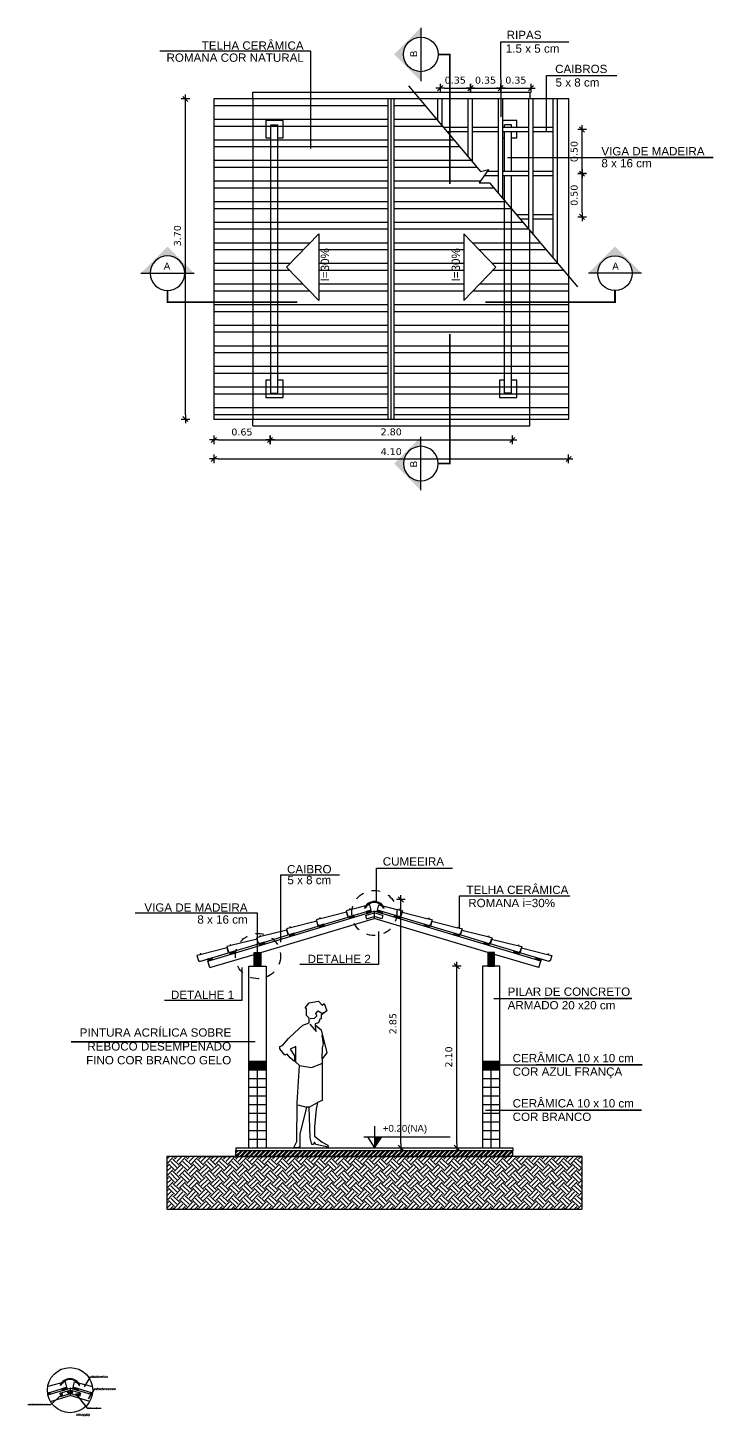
# Model space of a CAD drawing. Extents: x 82 to 278, y 2 to 93.
# Drawn here: x 100.59 to 108.51, y 25.05 to 41.11 of the extents above; entities that cross this region are included whole.
import ezdxf
from ezdxf.enums import TextEntityAlignment as Align

# ---------------------------------------------------------------- set-up
doc = ezdxf.new("R2010")
doc.units = 0
doc.header["$LTSCALE"] = 0.8
doc.header["$MEASUREMENT"] = 0
for name, pattern in [('CONTINU', [0]), ('DASHDOT', [25.4, 12.7, -6.35, 0, -6.35]), ('TRACEJADO_G', [0.375, 0.25, -0.125])]:
    doc.linetypes.add(name, pattern=pattern)
doc.layers.get('0').update_dxf_attribs({"linetype": 'CONTINUOUS'})
doc.layers.get('DEFPOINTS').update_dxf_attribs({"linetype": 'CONTINUOUS'})
for name, color, linetype in [('01', 1, 'CONTINUOUS'), ('02', 2, 'CONTINUOUS'), ('0_HATCH', 1, 'CONTINUOUS'), ('251', 251, 'CONTINUOUS'), ('A-CHAMADAS', 1, 'CONTINUOUS'), ('A-CONST', 2, 'DASHDOT'), ('A-COTAS', 1, 'CONTINUOUS'), ('A-HACHU', 9, 'CONTINUOUS'), ('A-PARAFUSO', 2, 'CONTINUOUS'), ('A-PAREDE', 5, 'CONTINUOUS'), ('A-PISOS-NIVEL', 1, 'CONTINUOUS'), ('A-TXT', 3, 'CONTINUOUS'), ('ARQ-CTA-1_050', 1, 'CONTINUOUS'), ('ARQ-HTC', 9, 'CONTINUOUS'), ('ARQ-MOB-VISTA', 1, 'CONTINU'), ('ARQ-PIS-CORTE', 2, 'CONTINUOUS'), ('ARQ-SMB-1_025', 1, 'CONTINUOUS'), ('ARQ-SMB-1_050', 1, 'CONTINUOUS'), ('ARQ-SMB-1_100', 1, 'CONTINUOUS'), ('ARQ-TXT-1_025', 2, 'CONTINUOUS'), ('ARQ-TXT-1_050', 2, 'CONTINUOUS'), ('ARQ-TXT-1_075', 2, 'CONTINUOUS'), ('EST-MET-VISTA1', 1, 'CONTINUOUS'), ('PISO-C', 4, 'CONTINUOUS'), ('TELHA', 3, 'CONTINUOUS')]:
    doc.layers.add(name, color=color, linetype=linetype)
doc.styles.add('ESC-50-A20', font='arial.ttf', dxfattribs={"height": 0.1})
doc.styles.add('FNDE Texto Cota 0025', font='verdana.ttf', dxfattribs={"height": 0.04})
doc.styles.add('FNDE Texto Cota 0050', font='verdana.ttf', dxfattribs={"height": 0.08})
doc.dimstyles.new('FNDE 1-0025', dxfattribs={"dimscale": 5, "dimtxt": 0.04, "dimasz": 0.01, "dimexe": 0.15, "dimexo": 0.15, "dimgap": 0.005, "dimtad": 1, "dimzin": 1, "dimdsep": 46, "dimtxsty": 'FNDE Texto Cota 0025', "dimblk": 'tic', "dimcen": 0.015, "dimdle": 0.15, "dimse1": 1, "dimse2": 1, "dimclrd": 251, "dimclre": 251, "dimclrt": 256, "dimaunit": 1, "dimadec": 3, "dimazin": 0, "dimtfac": 1, "dimtix": 1, "dimtmove": 2, "dimatfit": 3, "dimfxl": 0.15, "dimtvp": 1, "dimtolj": 1, "dimtzin": 0, "dimarcsym": 0})
doc.dimstyles.new('FNDE 1-0050', dxfattribs={"dimscale": 5, "dimtxt": 0.08, "dimasz": 0.01, "dimexe": 0.15, "dimexo": 0.15, "dimgap": 0.01, "dimtad": 1, "dimzin": 1, "dimdsep": 46, "dimtxsty": 'FNDE Texto Cota 0050', "dimblk": 'tic', "dimcen": 0.015, "dimdle": 0.15, "dimse1": 1, "dimse2": 1, "dimclrd": 251, "dimclre": 251, "dimclrt": 1, "dimaunit": 1, "dimadec": 3, "dimazin": 0, "dimtfac": 1, "dimtix": 1, "dimtmove": 2, "dimatfit": 3, "dimfxl": 0.15, "dimtvp": 1, "dimtolj": 1, "dimtzin": 0, "dimarcsym": 0})
pattern_1 = [(45, (-2.148665, 0), (-0.00530330086, 0.00530330086), [])]

# ---------------------------------------------------------------- blocks, each defined once
blk = doc.blocks.new('T2')
at = {"linetype": 'Continuous'}
blk.add_lwpolyline([(0, 0.059), (0.31, 0.073), (0.31, 0.083), (0.32, 0.083), (0.32, 0.073), (0.36, 0.075), (0.36, 0.01), (0.35, 0.01), (0.35, 0), (0, 0), (0, 0.059)], dxfattribs=at)
blk = doc.blocks.new('tic')
at = {"color": 251}
for p, q in [((-1, 0), (1, 0)), ((0, -1), (0, 1))]:
    blk.add_line(p, q, dxfattribs=at)
blk.add_line((-0.6, -0.6), (0.6, 0.6))
blk = doc.blocks.new('*D2')
at = {"color": 251, "lineweight": -2, "transparency": 16777216}
blk.add_line((105.551, 28.208), (105.551, 30.208), dxfattribs=at)
at = {"layer": 'DEFPOINTS', "color": 0, "transparency": 16777216}
for p in [(105.551, 30.258), (105.848, 30.258), (105.786, 28.158)]:
    blk.add_point(p, dxfattribs=at)
at = {"color": 251, "lineweight": -2, "transparency": 16777216, "xscale": 0.05, "yscale": 0.05, "zscale": 0.05}
for p, rotation in [((105.551, 30.258), 90), ((105.551, 28.158), 270)]:
    blk.add_blockref('tic', p, dxfattribs=dict(at, rotation=rotation))
at = {"color": 1, "transparency": 16777216, "insert": (105.459, 29.208), "char_height": 0.08, "attachment_point": 5, "rotation": 90, "style": 'FNDE Texto Cota 0050'}
blk.add_mtext('\\A1;2.10', dxfattribs=at)
blk = doc.blocks.new('*D9')
at = {"layer": 'ARQ-CTA-1_050', "color": 251, "lineweight": -2, "transparency": 16777216}
blk.add_line((102.793, 36.342), (103.343, 36.342), dxfattribs=at)
at = {"layer": 'DEFPOINTS', "color": 0, "transparency": 16777216}
for p in [(103.393, 37.031), (102.743, 36.795), (103.393, 36.342)]:
    blk.add_point(p, dxfattribs=at)
at = {"layer": 'ARQ-CTA-1_050', "color": 251, "lineweight": -2, "transparency": 16777216, "xscale": 0.05, "yscale": 0.05, "zscale": 0.05, "rotation": 180}
blk.add_blockref('tic', (102.743, 36.342), dxfattribs=at)
at = {"layer": 'ARQ-CTA-1_050', "color": 251, "lineweight": -2, "transparency": 16777216, "xscale": 0.05, "yscale": 0.05, "zscale": 0.05}
blk.add_blockref('tic', (103.393, 36.342), dxfattribs=at)
at = {"layer": 'ARQ-CTA-1_050', "color": 1, "transparency": 16777216, "insert": (103.068, 36.433), "char_height": 0.08, "attachment_point": 5, "style": 'FNDE Texto Cota 0050'}
blk.add_mtext('\\A1;0.65', dxfattribs=at)
blk = doc.blocks.new('*D10')
at = {"layer": 'ARQ-CTA-1_050', "color": 251, "lineweight": -2, "transparency": 16777216}
blk.add_line((103.443, 36.342), (106.143, 36.342), dxfattribs=at)
at = {"layer": 'DEFPOINTS', "color": 0, "transparency": 16777216}
for p in [(106.193, 37.031), (103.393, 36.342), (106.193, 36.342)]:
    blk.add_point(p, dxfattribs=at)
at = {"layer": 'ARQ-CTA-1_050', "color": 251, "lineweight": -2, "transparency": 16777216, "xscale": 0.05, "yscale": 0.05, "zscale": 0.05, "rotation": 180}
blk.add_blockref('tic', (103.393, 36.342), dxfattribs=at)
at = {"layer": 'ARQ-CTA-1_050', "color": 251, "lineweight": -2, "transparency": 16777216, "xscale": 0.05, "yscale": 0.05, "zscale": 0.05}
blk.add_blockref('tic', (106.193, 36.342), dxfattribs=at)
at = {"layer": 'ARQ-CTA-1_050', "color": 1, "transparency": 16777216, "insert": (104.793, 36.434), "char_height": 0.08, "attachment_point": 5, "style": 'FNDE Texto Cota 0050'}
blk.add_mtext('\\A1;2.80', dxfattribs=at)
blk = doc.blocks.new('*D11')
at = {"layer": 'ARQ-CTA-1_050', "color": 251, "lineweight": -2, "transparency": 16777216}
blk.add_line((102.793, 36.122), (106.793, 36.122), dxfattribs=at)
at = {"layer": 'DEFPOINTS', "color": 0, "transparency": 16777216}
for p in [(102.743, 36.795), (106.843, 36.795), (106.843, 36.122)]:
    blk.add_point(p, dxfattribs=at)
at = {"layer": 'ARQ-CTA-1_050', "color": 251, "lineweight": -2, "transparency": 16777216, "xscale": 0.05, "yscale": 0.05, "zscale": 0.05, "rotation": 180}
blk.add_blockref('tic', (102.743, 36.122), dxfattribs=at)
at = {"layer": 'ARQ-CTA-1_050', "color": 251, "lineweight": -2, "transparency": 16777216, "xscale": 0.05, "yscale": 0.05, "zscale": 0.05}
blk.add_blockref('tic', (106.843, 36.122), dxfattribs=at)
at = {"layer": 'ARQ-CTA-1_050', "color": 1, "transparency": 16777216, "insert": (104.793, 36.206), "char_height": 0.08, "attachment_point": 5, "style": 'FNDE Texto Cota 0050'}
blk.add_mtext('\\A1;4.10', dxfattribs=at)
blk = doc.blocks.new('*D12')
at = {"layer": 'ARQ-CTA-1_050', "color": 251, "lineweight": -2, "transparency": 16777216}
blk.add_line((102.414, 36.634), (102.414, 40.234), dxfattribs=at)
at = {"layer": 'DEFPOINTS', "color": 0, "transparency": 16777216}
for p in [(102.414, 40.284), (102.743, 40.284), (102.743, 36.584)]:
    blk.add_point(p, dxfattribs=at)
at = {"layer": 'ARQ-CTA-1_050', "color": 251, "lineweight": -2, "transparency": 16777216, "xscale": 0.05, "yscale": 0.05, "zscale": 0.05}
for p, rotation in [((102.414, 40.284), 90), ((102.414, 36.584), 270)]:
    blk.add_blockref('tic', p, dxfattribs=dict(at, rotation=rotation))
at = {"layer": 'ARQ-CTA-1_050', "color": 1, "transparency": 16777216, "insert": (102.323, 38.703), "char_height": 0.08, "attachment_point": 5, "rotation": 90, "style": 'FNDE Texto Cota 0050'}
blk.add_mtext('\\A1;3.70', dxfattribs=at)
blk = doc.blocks.new('*D21')
at = {"color": 251, "lineweight": -2, "transparency": 16777216}
blk.add_line((104.905, 28.208), (104.905, 30.978), dxfattribs=at)
at = {"layer": 'DEFPOINTS', "color": 0, "transparency": 16777216}
for p in [(104.598, 31.028), (104.905, 31.028), (104.863, 28.158)]:
    blk.add_point(p, dxfattribs=at)
at = {"color": 251, "lineweight": -2, "transparency": 16777216, "xscale": 0.05, "yscale": 0.05, "zscale": 0.05}
for p, rotation in [((104.905, 31.028), 90), ((104.905, 28.158), 270)]:
    blk.add_blockref('tic', p, dxfattribs=dict(at, rotation=rotation))
at = {"color": 1, "transparency": 16777216, "insert": (104.813, 29.593), "char_height": 0.08, "attachment_point": 5, "rotation": 90, "style": 'FNDE Texto Cota 0050'}
blk.add_mtext('\\A1;2.85', dxfattribs=at)
blk = doc.blocks.new('FNDE-Ind Corte-1_050')
blk.add_hatch(color=251).paths.add_polyline_path([(242.306, -4.253), (242.414, -4.253, -1), (242.814, -4.253), (242.922, -4.253), (242.614, -3.945)])
at = {"color": 251, "linetype": 'Continuous'}
blk.add_line((242.922, -4.253), (242.306, -4.253), dxfattribs=at)
blk.add_circle((242.614, -4.253), 0.2, dxfattribs=at)
blk = doc.blocks.new('*D32')
at = {"layer": 'ARQ-CTA-1_050', "color": 251, "lineweight": -2, "transparency": 16777216}
blk.add_line((106.998, 38.971), (106.998, 39.371), dxfattribs=at)
at = {"layer": 'DEFPOINTS', "color": 0, "transparency": 16777216}
for p in [(106.998, 39.421), (107.301, 39.421), (107.301, 38.921)]:
    blk.add_point(p, dxfattribs=at)
at = {"layer": 'ARQ-CTA-1_050', "color": 251, "lineweight": -2, "transparency": 16777216, "xscale": 0.05, "yscale": 0.05, "zscale": 0.05}
for p, rotation in [((106.998, 39.421), 90), ((106.998, 38.921), 270)]:
    blk.add_blockref('tic', p, dxfattribs=dict(at, rotation=rotation))
at = {"layer": 'ARQ-CTA-1_050', "color": 1, "transparency": 16777216, "insert": (106.907, 39.171), "char_height": 0.08, "attachment_point": 5, "rotation": 90, "style": 'FNDE Texto Cota 0050'}
blk.add_mtext('\\A1;0.50', dxfattribs=at)
blk = doc.blocks.new('*D33')
at = {"layer": 'ARQ-CTA-1_050', "color": 251, "lineweight": -2, "transparency": 16777216}
blk.add_line((106.998, 39.471), (106.998, 39.881), dxfattribs=at)
at = {"layer": 'DEFPOINTS', "color": 0, "transparency": 16777216}
for p in [(106.998, 39.931), (106.998, 39.931), (106.998, 39.421)]:
    blk.add_point(p, dxfattribs=at)
at = {"layer": 'ARQ-CTA-1_050', "color": 251, "lineweight": -2, "transparency": 16777216, "xscale": 0.05, "yscale": 0.05, "zscale": 0.05}
for p, rotation in [((106.998, 39.931), 90), ((106.998, 39.421), 270)]:
    blk.add_blockref('tic', p, dxfattribs=dict(at, rotation=rotation))
at = {"layer": 'ARQ-CTA-1_050', "color": 1, "transparency": 16777216, "insert": (106.907, 39.676), "char_height": 0.08, "attachment_point": 5, "rotation": 90, "style": 'FNDE Texto Cota 0050'}
blk.add_mtext('\\A1;0.50', dxfattribs=at)
blk = doc.blocks.new('*D34')
at = {"layer": 'ARQ-CTA-1_050', "color": 251, "lineweight": -2, "transparency": 16777216}
blk.add_line((105.408, 40.41), (105.658, 40.41), dxfattribs=at)
at = {"layer": 'DEFPOINTS', "color": 0, "transparency": 16777216}
for p in [(105.358, 40.461), (105.708, 40.461), (105.708, 40.41)]:
    blk.add_point(p, dxfattribs=at)
at = {"layer": 'ARQ-CTA-1_050', "color": 251, "lineweight": -2, "transparency": 16777216, "xscale": 0.05, "yscale": 0.05, "zscale": 0.05, "rotation": 180}
blk.add_blockref('tic', (105.358, 40.41), dxfattribs=at)
at = {"layer": 'ARQ-CTA-1_050', "color": 251, "lineweight": -2, "transparency": 16777216, "xscale": 0.05, "yscale": 0.05, "zscale": 0.05}
blk.add_blockref('tic', (105.708, 40.41), dxfattribs=at)
at = {"layer": 'ARQ-CTA-1_050', "color": 1, "transparency": 16777216, "insert": (105.533, 40.501), "char_height": 0.08, "attachment_point": 5, "style": 'FNDE Texto Cota 0050'}
blk.add_mtext('\\A1;0.35', dxfattribs=at)
blk = doc.blocks.new('*D35')
at = {"layer": 'ARQ-CTA-1_050', "color": 251, "lineweight": -2, "transparency": 16777216}
blk.add_line((105.758, 40.41), (106.008, 40.41), dxfattribs=at)
at = {"layer": 'DEFPOINTS', "color": 0, "transparency": 16777216}
for p in [(105.708, 40.41), (106.058, 40.41), (106.058, 40.41)]:
    blk.add_point(p, dxfattribs=at)
at = {"layer": 'ARQ-CTA-1_050', "color": 251, "lineweight": -2, "transparency": 16777216, "xscale": 0.05, "yscale": 0.05, "zscale": 0.05, "rotation": 180}
blk.add_blockref('tic', (105.708, 40.41), dxfattribs=at)
at = {"layer": 'ARQ-CTA-1_050', "color": 251, "lineweight": -2, "transparency": 16777216, "xscale": 0.05, "yscale": 0.05, "zscale": 0.05}
blk.add_blockref('tic', (106.058, 40.41), dxfattribs=at)
at = {"layer": 'ARQ-CTA-1_050', "color": 1, "transparency": 16777216, "insert": (105.883, 40.501), "char_height": 0.08, "attachment_point": 5, "style": 'FNDE Texto Cota 0050'}
blk.add_mtext('\\A1;0.35', dxfattribs=at)
blk = doc.blocks.new('*D36')
at = {"layer": 'ARQ-CTA-1_050', "color": 251, "lineweight": -2, "transparency": 16777216}
blk.add_line((106.108, 40.41), (106.358, 40.41), dxfattribs=at)
at = {"layer": 'DEFPOINTS', "color": 0, "transparency": 16777216}
for p in [(106.058, 40.41), (106.408, 40.41), (106.408, 40.41)]:
    blk.add_point(p, dxfattribs=at)
at = {"layer": 'ARQ-CTA-1_050', "color": 251, "lineweight": -2, "transparency": 16777216, "xscale": 0.05, "yscale": 0.05, "zscale": 0.05, "rotation": 180}
blk.add_blockref('tic', (106.058, 40.41), dxfattribs=at)
at = {"layer": 'ARQ-CTA-1_050', "color": 251, "lineweight": -2, "transparency": 16777216, "xscale": 0.05, "yscale": 0.05, "zscale": 0.05}
blk.add_blockref('tic', (106.408, 40.41), dxfattribs=at)
at = {"layer": 'ARQ-CTA-1_050', "color": 1, "transparency": 16777216, "insert": (106.233, 40.501), "char_height": 0.08, "attachment_point": 5, "style": 'FNDE Texto Cota 0050'}
blk.add_mtext('\\A1;0.35', dxfattribs=at)
blk = doc.blocks.new('FNDE-Nível Corte-1_050')
blk.add_hatch(color=251).paths.add_polyline_path([(140.657, -0.187), (140.741, -0.187), (140.657, -0.313)])
at = {"color": 251}
for p, q in [((140.657, -0.061), (140.657, -0.313)), ((140.531, -0.187), (141.531, -0.187))]:
    blk.add_line(p, q, dxfattribs=at)
blk.add_lwpolyline([(140.573, -0.187), (140.657, -0.313), (140.741, -0.187)], dxfattribs=at)
blk = doc.blocks.new('HUM07')
at = {"color": 0, "linetype": 'Continuous'}
blk.add_line((0.085, 1.675), (0.085, 1.675), dxfattribs=at)
blk.add_lwpolyline([(-0.083, 1.33), (0.012, 1.416), (0.085, 1.442), (0.085, 1.498), (0.055, 1.528), (0.055, 1.606), (0.038, 1.619), (0.085, 1.675), (0.193, 1.696), (0.236, 1.649), (0.258, 1.666), (0.288, 1.584), (0.223, 1.532), (0.223, 1.489), (0.206, 1.485), (0.193, 1.442), (0.154, 1.433), (0.154, 1.42), (0.223, 1.364), (0.288, 1.097), (0.236, 1.028), (0.236, 0.546), (0.18, 0.524), (0.167, 0.447), (0.146, 0.24), (0.146, 0.132), (0.236, 0.063), (0.301, 0.029), (0.305, 0.007), (0.163, 0.037), (0.146, 0.063), (0.133, 0.037), (0.115, 0.037), (0.098, 0.115), (0.085, 0.468), (0.055, 0.468), (-0.023, 0.158), (-0.023, 0.011), (-0.052, -0.001), (-0.094, 0.002), (-0.057, 0.072), (-0.053, 0.52), (-0.027, 0.951), (-0.07, 0.99), (-0.07, 1.05), (-0.07, 1.171), (-0.135, 1.14), (-0.083, 1.063), (-0.083, 0.998), (-0.135, 1.041), (-0.169, 1.08), (-0.195, 1.071), (-0.255, 1.145), (-0.255, 1.171), (-0.225, 1.183), (-0.156, 1.261)], close=True, dxfattribs=at)
at = {"color": 0}
for points in [[(0.096, 1.495), (0.147, 1.498), (0.173, 1.524), (0.161, 1.552), (0.187, 1.583), (0.232, 1.555), (0.261, 1.566)], [(0.091, 1.43), (0.164, 1.345), (0.159, 1.41)], [(0.236, 1.028), (0.238, 1.156), (0.252, 1.201), (0.235, 1.303)], [(-0.027, 0.951), (0.113, 0.929), (0.232, 0.972)], [(-0.045, 0.496), (0.055, 0.468)], [(0.085, 0.468), (0.18, 0.524)]]:
    blk.add_lwpolyline(points, dxfattribs=at)

msp = doc.modelspace()

# ---------------------------------------------------------------- hatches: boundary and pattern name
h = msp.add_hatch()
h.set_pattern_fill('ANSI32', color=251, scale=0.1)
h.set_pattern_definition([(45, (-8.815285, -17.563593), (-0.026516504, 0.026516504), []), (45, (-8.797607, -17.563593), (-0.026516504, 0.026516504), [])])
h.paths.add_polyline_path([(106.19751, 28.12792), (102.99751, 28.12792), (102.99751, 28.05792), (106.19751, 28.05792)])
h = msp.add_hatch()
h.set_pattern_fill('EARTH', color=252, scale=0.4, angle=45)
h.set_pattern_definition([(45, (-8.81528, -17.56359), (1e-17, 0.14142136), [0.1, -0.1]), (45, (-8.8418, -17.53708), (1e-17, 0.14142136), [0.1, -0.1]), (45, (-8.86832, -17.51056), (1e-17, 0.14142136), [0.1, -0.1]), (135, (-8.86832, -17.49288), (-0.14142136, 3e-17), [0.1, -0.1]), (135, (-8.8418, -17.46637), (-0.14142136, 3e-17), [0.1, -0.1]), (135, (-8.81528, -17.43985), (-0.14142136, 3e-17), [0.1, -0.1])])
h.paths.add_polyline_path([(106.99446, 28.05792), (102.20057, 28.05792), (102.20057, 27.44827), (106.99446, 27.44827)])
at = {"layer": '0_HATCH'}
for points in [[(103.14751, 29.15792), (103.34751, 29.15792), (103.34751, 29.05792), (103.14751, 29.05792)], [(105.84751, 29.15792), (106.04751, 29.15792), (106.04751, 29.05792), (105.84751, 29.05792)]]:
    msp.add_hatch(color=160, dxfattribs=at).paths.add_polyline_path(points)
at = {"layer": 'A-COTAS'}
h = msp.add_hatch(dxfattribs=at)
h.set_pattern_fill('ANSI32', color=256, scale=0.025, angle=135)
h.set_pattern_definition([(180, (208.62828, -27.17984), (-4e-17, -0.238125), []), (180, (208.5489, -27.10046), (-4e-17, -0.238125), [])])
h.paths.add_polyline_path([(102.74327, 40.27138), (104.75827, 40.27138), (104.75827, 36.59638), (102.74327, 36.59638)])
h.paths.add_polyline_path([(103.95586, 37.95395), (103.58476, 38.3397), (103.95586, 38.72545)], flags=16)
h = msp.add_hatch(dxfattribs=at)
h.set_pattern_fill('ANSI32', color=256, scale=0.025, angle=135)
h.set_pattern_definition([(180, (210.46328, -27.17984), (-4e-17, -0.238125), []), (180, (210.3839, -27.10046), (-4e-17, -0.238125), [])])
h.paths.add_polyline_path([(105.63068, 37.95395), (105.63068, 38.72545), (106.00177, 38.3397)], flags=16)
h.paths.add_polyline_path([(105.80738, 39.31447), (105.86553, 39.39685), (105.13231, 40.27138), (104.82827, 40.27138), (104.82827, 36.59638), (106.84327, 36.59638), (106.84327, 38.23069), (106.03327, 39.19679), (105.93028, 39.31535)])
at = {"layer": 'ARQ-HTC'}
h = msp.add_hatch(dxfattribs=at)
h.set_pattern_fill('ANSI31', color=251, scale=0.06)
h.set_pattern_definition(pattern_1)
h.paths.add_polyline_path([(103.28751, 30.41759), (103.20751, 30.41759), (103.20751, 30.25759), (103.28751, 30.25759)])
h = msp.add_hatch(dxfattribs=at)
h.set_pattern_fill('ANSI31', color=251, scale=0.06)
h.set_pattern_definition(pattern_1)
h.paths.add_polyline_path([(105.90751, 30.41759), (105.98751, 30.41759), (105.98751, 30.25759), (105.90751, 30.25759)])

# ---------------------------------------------------------------- linework, layer by layer
at = {"color": 252}
msp.add_line((102.20057, 27.44827), (106.99446, 27.44827), dxfattribs=at)
at = {"color": 3}
for points in [[(103.28751, 30.25759), (103.20751, 30.25759), (103.20751, 30.41759), (103.28751, 30.41759)], [(105.90751, 30.25759), (105.98751, 30.25759), (105.98751, 30.41759), (105.90751, 30.41759)]]:
    msp.add_lwpolyline(points, close=True, dxfattribs=at)
at = {"color": 252}
for points in [[(102.20057, 28.05792), (102.20057, 27.44827)], [(106.99446, 28.05792), (106.99446, 27.44827)]]:
    msp.add_lwpolyline(points, dxfattribs=at)
at = {"layer": '01'}
for p, q in [((105.33327, 40.03169), (105.33327, 40.28388)), ((105.38327, 39.97141), (105.38327, 40.28388)), ((105.68327, 39.61424), (105.68327, 40.28388)), ((105.73327, 39.55461), (105.73327, 40.28388)), ((106.03327, 39.19679), (106.03327, 40.28388)), ((106.08327, 39.13716), (106.08327, 40.28388)), ((106.38327, 38.77934), (106.38327, 40.28388)), ((106.43327, 38.71971), (106.43327, 40.28388)), ((106.66327, 38.44538), (106.66327, 40.28388)), ((106.71327, 38.38575), (106.71327, 40.28388)), ((103.19327, 36.50664), (103.19327, 36.58388)), ((103.19327, 36.50664), (106.39327, 36.50664)), ((106.39327, 36.50664), (106.39327, 36.59638))]:
    msp.add_line(p, q, dxfattribs=at)
at = {"layer": '01', "color": 251}
for p, q in [((103.14751, 29.15792), (103.34751, 29.15792)), ((103.14751, 29.05792), (103.34751, 29.05792)), ((103.24751, 28.15792), (103.24751, 29.15792)), ((105.84751, 29.15792), (106.04751, 29.15792)), ((105.84751, 29.05792), (106.04751, 29.05792)), ((105.94751, 28.15792), (105.94751, 29.15792)), ((103.14751, 28.95792), (103.34751, 28.95792)), ((105.84751, 28.95792), (106.04751, 28.95792)), ((103.14751, 28.85792), (103.34751, 28.85792)), ((103.14751, 28.75792), (103.34751, 28.75792)), ((105.84751, 28.85792), (106.04751, 28.85792)), ((105.84751, 28.75792), (106.04751, 28.75792)), ((103.14751, 28.65792), (103.34751, 28.65792)), ((105.84751, 28.65792), (106.04751, 28.65792)), ((103.14751, 28.55792), (103.34751, 28.55792)), ((103.14751, 28.45792), (103.34751, 28.45792)), ((105.84751, 28.55792), (106.04751, 28.55792)), ((105.84751, 28.45792), (106.04751, 28.45792)), ((103.14751, 28.35792), (103.34751, 28.35792)), ((103.14751, 28.25792), (103.34751, 28.25792)), ((105.84751, 28.35792), (106.04751, 28.35792)), ((105.84751, 28.25792), (106.04751, 28.25792))]:
    msp.add_line(p, q, dxfattribs=at)
at = {"layer": '01'}
for points in [[(106.24327, 39.95592), (106.24327, 40.03592), (106.08327, 40.03592)], [(106.08327, 39.83592), (106.10327, 39.83592)], [(106.18327, 39.83592), (106.24327, 39.83592), (106.24327, 39.90592)]]:
    msp.add_lwpolyline(points, dxfattribs=at)
at = {"layer": '02'}
for points in [[(103.95586, 38.72545), (103.95586, 37.95395), (103.58476, 38.3397)], [(105.63068, 38.72545), (105.63068, 37.95395), (106.00177, 38.3397)]]:
    msp.add_lwpolyline(points, close=True, dxfattribs=at)
at = {"layer": '251'}
for p, q in [((103.19327, 40.36112), (106.39327, 40.36112)), ((103.19327, 40.28388), (103.19327, 40.36112)), ((106.39327, 40.36112), (106.39327, 40.28388))]:
    msp.add_line(p, q, dxfattribs=at)
at = {"layer": 'A-CHAMADAS', "color": 10, "linetype": 'TRACEJADO_G', "ltscale": 0.5}
for centre in [(104.59751, 30.8721), (103.25356, 30.37415)]:
    msp.add_circle(centre, 0.26123, dxfattribs=at)
at = {"layer": 'A-CHAMADAS', "color": 1, "ltscale": 0.2}
msp.add_circle((101.08218, 25.35572), 0.26123, dxfattribs=at)
at = {"layer": 'A-CONST'}
for p, q in [((103.19327, 40.28388), (103.19327, 36.58388)), ((103.40327, 36.88184), (103.40327, 39.98592)), ((103.40327, 39.98592), (103.48327, 39.98592)), ((103.48327, 36.88184), (103.48327, 39.98592)), ((106.10327, 36.88184), (106.10327, 39.1133)), ((106.18327, 36.88184), (106.18327, 39.01789)), ((106.39327, 36.59638), (106.39327, 38.76742)), ((103.40327, 36.88184), (103.48327, 36.88184)), ((106.18327, 36.88184), (106.10327, 36.88184))]:
    msp.add_line(p, q, dxfattribs=at)
for points in [[(103.48327, 39.83592), (103.54327, 39.83592), (103.54327, 40.03592), (103.34327, 40.03592), (103.34327, 39.83592), (103.40327, 39.83592)], [(103.40327, 37.03184), (103.34327, 37.03184), (103.34327, 36.83184), (103.54327, 36.83184), (103.54327, 37.03184), (103.48327, 37.03184)], [(106.10327, 37.03184), (106.04327, 37.03184), (106.04327, 36.83184), (106.24327, 36.83184), (106.24327, 37.03184), (106.18327, 37.03184)]]:
    msp.add_lwpolyline(points, dxfattribs=at)
at = {"layer": 'A-HACHU'}
for p, q in [((104.32037, 30.90979), (104.31788, 30.91948)), ((104.87466, 30.90979), (104.87715, 30.91948))]:
    msp.add_line(p, q, dxfattribs=at)
at = {"layer": 'A-PARAFUSO'}
for p, q in [((102.675, 30.31736), (104.59751, 30.89411)), ((104.59751, 30.89411), (104.59751, 30.81059)), ((106.52003, 30.31736), (104.59751, 30.89411)), ((103.28751, 30.41759), (104.59751, 30.81059)), ((105.90751, 30.41759), (104.59751, 30.81059)), ((102.69798, 30.24073), (103.20751, 30.39359)), ((106.49704, 30.24073), (105.98751, 30.39359)), ((102.69798, 30.24073), (102.67499, 30.31736)), ((103.14751, 28.15792), (103.14751, 30.25759)), ((103.14751, 30.25759), (103.34751, 30.25759)), ((103.34751, 30.25759), (103.34751, 28.15792)), ((106.49704, 30.24073), (106.52003, 30.31736)), ((100.82672, 25.3011), (101.08218, 25.37774)), ((101.08218, 25.37774), (101.08218, 25.29422)), ((101.33764, 25.3011), (101.08218, 25.37774)), ((100.85534, 25.22617), (101.08218, 25.29422)), ((101.30902, 25.22617), (101.08218, 25.29422))]:
    msp.add_line(p, q, dxfattribs=at)
at = {"layer": 'A-PAREDE'}
for p, q in [((102.99751, 28.12792), (106.19751, 28.12792)), ((102.99751, 28.05792), (102.99751, 28.12792)), ((106.19751, 28.05792), (106.19751, 28.12792)), ((106.99446, 28.05792), (102.20057, 28.05792))]:
    msp.add_line(p, q, dxfattribs=at)
at = {"layer": 'A-PISOS-NIVEL', "color": 2}
for p, q in [((104.75827, 36.58388), (104.75827, 40.28388)), ((104.79327, 36.58388), (104.79327, 40.28388)), ((104.82827, 36.58388), (104.82827, 40.28388)), ((105.68327, 39.95592), (105.39679, 39.95592)), ((105.68327, 39.90592), (105.43872, 39.90592)), ((106.03327, 39.95592), (105.73327, 39.95592)), ((106.03327, 39.90592), (105.73327, 39.90592)), ((106.38327, 39.95592), (106.08327, 39.95592)), ((106.38327, 39.90592), (106.08327, 39.90592)), ((106.66327, 39.95592), (106.43327, 39.95592)), ((106.66327, 39.90592), (106.43327, 39.90592)), ((106.03327, 39.39592), (105.86631, 39.39592)), ((106.03327, 39.44592), (105.90017, 39.44592)), ((106.38327, 39.44592), (106.08327, 39.44592)), ((106.38327, 39.39592), (106.08327, 39.39592)), ((106.66327, 39.44592), (106.43327, 39.44592)), ((106.66327, 39.39592), (106.43327, 39.39592)), ((106.38327, 38.94592), (106.2436, 38.94592)), ((106.38327, 38.89592), (106.28552, 38.89592)), ((106.66327, 38.94592), (106.43327, 38.94592)), ((106.66327, 38.89592), (106.43327, 38.89592))]:
    msp.add_line(p, q, dxfattribs=at)
msp.add_lwpolyline([(105.12183, 40.28388), (102.74327, 40.28388), (102.74327, 36.58388), (106.84327, 36.58388), (106.84327, 38.23069)], dxfattribs=at)
at = {"layer": 'A-TXT', "color": 1}
for p, q in [((104.30303, 30.82833), (104.3667, 30.82487)), ((104.30922, 30.80768), (104.36049, 30.84561)), ((104.49751, 30.84323), (104.59751, 30.87323)), ((104.49751, 30.84323), (104.50901, 30.80492)), ((104.50311, 30.88837), (104.56679, 30.8849)), ((104.50901, 30.80492), (104.59751, 30.83147)), ((104.50932, 30.86767), (104.56058, 30.9056)), ((104.69751, 30.84323), (104.59751, 30.87323)), ((104.68602, 30.80492), (104.59751, 30.83147)), ((104.69191, 30.88837), (104.62824, 30.8849)), ((104.68571, 30.86767), (104.63444, 30.9056)), ((104.69751, 30.84323), (104.68602, 30.80492)), ((104.892, 30.82833), (104.82832, 30.82487)), ((104.88581, 30.80768), (104.83454, 30.84561)), ((103.95831, 30.72458), (104.0219, 30.72143)), ((103.96443, 30.70419), (104.01578, 30.74182)), ((105.23672, 30.72458), (105.17313, 30.72143)), ((105.2306, 30.70419), (105.17925, 30.74182)), ((103.26866, 30.51768), (103.33224, 30.51453)), ((103.27477, 30.49729), (103.32613, 30.53492)), ((103.61348, 30.62113), (103.67707, 30.61798)), ((103.6196, 30.60074), (103.67095, 30.63837)), ((105.58154, 30.62113), (105.51796, 30.61798)), ((105.57543, 30.60074), (105.52407, 30.63837)), ((105.92637, 30.51768), (105.86278, 30.51453)), ((105.92025, 30.49729), (105.8689, 30.53492)), ((102.675, 30.31736), (102.72635, 30.35499)), ((102.92383, 30.41424), (102.98742, 30.41108)), ((102.92995, 30.39384), (102.9813, 30.43148)), ((106.2712, 30.41424), (106.20761, 30.41108)), ((106.26508, 30.39384), (106.21373, 30.43148)), ((106.52003, 30.31736), (106.46868, 30.35499)), ((102.66888, 30.33775), (102.73246, 30.3346)), ((106.52615, 30.33775), (106.46256, 30.3346)), ((100.98778, 25.37199), (101.05146, 25.36852)), ((100.99399, 25.35129), (101.04525, 25.38922)), ((101.17658, 25.37199), (101.1129, 25.36852)), ((101.17038, 25.35129), (101.11911, 25.38922)), ((100.82433, 25.31383), (100.84516, 25.32924)), ((100.825, 25.30993), (100.85137, 25.3085)), ((100.96218, 25.32086), (101.08218, 25.35686)), ((100.96218, 25.32086), (100.97368, 25.28255)), ((100.97368, 25.28255), (101.08218, 25.3151)), ((101.20218, 25.32086), (101.08218, 25.35686)), ((101.19069, 25.28255), (101.08218, 25.3151)), ((101.20218, 25.32086), (101.19069, 25.28255)), ((101.33937, 25.30993), (101.31299, 25.3085)), ((101.34003, 25.31383), (101.31921, 25.32924))]:
    msp.add_line(p, q, dxfattribs=at)
for points in [[(104.30922, 30.80768), (104.36669, 30.82491), (104.36049, 30.84561), (104.30302, 30.82838)], [(104.50932, 30.86767), (104.56679, 30.8849), (104.56058, 30.9056), (104.50311, 30.88837)], [(104.68571, 30.86767), (104.62824, 30.8849), (104.63444, 30.9056), (104.69191, 30.88837)], [(104.88581, 30.80768), (104.82833, 30.82491), (104.83454, 30.84561), (104.89201, 30.82838)], [(103.96443, 30.70419), (104.0219, 30.72143), (104.01578, 30.74182), (103.95831, 30.72458)], [(105.2306, 30.70419), (105.17313, 30.72143), (105.17925, 30.74182), (105.23672, 30.72458)], [(103.27477, 30.49729), (103.33224, 30.51453), (103.32613, 30.53492), (103.26866, 30.51768)], [(103.6196, 30.60074), (103.67707, 30.61798), (103.67095, 30.63837), (103.61348, 30.62113)], [(105.57543, 30.60074), (105.51796, 30.61798), (105.52407, 30.63837), (105.58154, 30.62113)], [(105.92025, 30.49729), (105.86278, 30.51453), (105.8689, 30.53492), (105.92637, 30.51768)], [(102.675, 30.31736), (102.73246, 30.3346), (102.72635, 30.35499), (102.66888, 30.33775)], [(102.92995, 30.39384), (102.98742, 30.41108), (102.9813, 30.43148), (102.92383, 30.41424)], [(106.26508, 30.39384), (106.20761, 30.41108), (106.21373, 30.43148), (106.2712, 30.41424)], [(106.52003, 30.31736), (106.46256, 30.3346), (106.46868, 30.35499), (106.52615, 30.33775)], [(100.99399, 25.35129), (101.05146, 25.36852), (101.04525, 25.38922), (100.98778, 25.37199)], [(101.17038, 25.35129), (101.1129, 25.36852), (101.11911, 25.38922), (101.17658, 25.37199)]]:
    msp.add_lwpolyline(points, close=True, dxfattribs=at)
for points in [[(100.82672, 25.30115), (100.85136, 25.30854), (100.84516, 25.32924), (100.82306, 25.32261)], [(101.33765, 25.30115), (101.313, 25.30854), (101.31921, 25.32924), (101.3413, 25.32261)]]:
    msp.add_lwpolyline(points, dxfattribs=at)
at = {"layer": 'A-TXT', "color": 4}
for points in [[(100.98543, 25.29765), (100.99362, 25.30238), (100.99362, 25.31183), (100.98543, 25.31656), (100.97724, 25.31183), (100.97724, 25.30238)], [(101.06742, 25.32209), (101.05798, 25.32153), (101.05278, 25.32943), (101.05701, 25.33788), (101.06645, 25.33844), (101.07166, 25.33055)], [(101.09694, 25.32209), (101.10638, 25.32153), (101.11159, 25.32943), (101.10735, 25.33788), (101.09791, 25.33844), (101.09271, 25.33055)], [(101.17893, 25.29765), (101.17074, 25.30238), (101.17074, 25.31183), (101.17893, 25.31656), (101.18712, 25.31183), (101.18712, 25.30238)]]:
    msp.add_lwpolyline(points, close=True, dxfattribs=at)
for centre in [(100.98543, 25.30711), (101.06222, 25.32999), (101.10215, 25.32999), (101.17893, 25.30711)]:
    msp.add_circle(centre, 0.00638, dxfattribs=at)
at = {"layer": 'ARQ-HTC', "color": 5, "linetype": 'Continuous'}
msp.add_line((101.15276, 25.07108), (101.30907, 25.07108), dxfattribs=at)
at = {"layer": 'ARQ-MOB-VISTA'}
msp.add_lwpolyline([(106.84327, 38.23069), (106.84327, 40.28388), (105.12183, 40.28388)], dxfattribs=at)
at = {"layer": 'ARQ-PIS-CORTE'}
for p, q in [((102.99751, 28.15792), (106.19751, 28.15792)), ((102.99751, 28.15792), (102.99751, 28.12792)), ((103.14751, 28.15792), (103.34751, 28.15792)), ((106.19751, 28.15792), (106.19751, 28.12792))]:
    msp.add_line(p, q, dxfattribs=at)
at = {"layer": 'ARQ-SMB-1_050', "color": 251, "linetype": 'DASHDOT', "ltscale": 0.3}
for points in [[(105.33476, 40.79969, 0.02, 0.02, 0), (105.47017, 40.79969, 0.02, 0.02, 0), (105.47017, 39.29969, 0, 0, 0)], [(102.20797, 38.06946, 0.02, 0.02, 0), (102.20797, 37.93404, 0.02, 0.02, 0), (103.70797, 37.93404, 0, 0, 0)], [(107.37857, 38.06946, 0.02, 0.02, 0), (107.37857, 37.93404, 0.02, 0.02, 0), (105.87857, 37.93404, 0, 0, 0)], [(105.33476, 36.06807, 0.02, 0.02, 0), (105.47017, 36.06807, 0.02, 0.02, 0), (105.47017, 37.56807, 0, 0, 0)]]:
    msp.add_lwpolyline(points, format="xyseb", dxfattribs=at)
at = {"layer": 'ARQ-SMB-1_100', "color": 1}
msp.add_lwpolyline([(104.99333, 40.43714), (105.82439, 39.44592), (105.915, 39.46693), (105.80738, 39.31447), (105.93028, 39.31535), (106.94359, 38.11104)], dxfattribs=at)
at = {"layer": 'EST-MET-VISTA1', "color": 2}
for p, q in [((106.04751, 30.25759), (105.84751, 30.25759)), ((105.84751, 30.25759), (105.84751, 28.15792)), ((106.04751, 28.15792), (106.04751, 30.25759))]:
    msp.add_line(p, q, dxfattribs=at)
at = {"layer": 'PISO-C', "color": 6}
msp.add_line((102.59751, 28.05792), (106.14751, 28.05792), dxfattribs=at)
at = {"layer": 'TELHA', "color": 3}
for p, q in [((106.18327, 39.98592), (106.10327, 39.98592)), ((106.10327, 39.95592), (106.10327, 39.98592)), ((106.18327, 39.95592), (106.18327, 39.98592)), ((106.10327, 39.44592), (106.10327, 39.90592)), ((106.18327, 39.44592), (106.18327, 39.90592)), ((106.10327, 39.1133), (106.10327, 39.39592)), ((106.18327, 39.01789), (106.18327, 39.39592)), ((104.31068, 30.9073), (104.2719, 30.89735)), ((104.2719, 30.89735), (104.29061, 30.83495)), ((104.29061, 30.83495), (104.30018, 30.83782)), ((104.30018, 30.83782), (104.30302, 30.82838)), ((104.30302, 30.82838), (104.56132, 30.90582)), ((104.31788, 30.91948), (104.30819, 30.91699)), ((104.30819, 30.91699), (104.31068, 30.9073)), ((104.54593, 30.96676), (104.32037, 30.90979)), ((104.49215, 30.92633), (104.48302, 30.93039)), ((104.56132, 30.90582), (104.54593, 30.96676)), ((104.6337, 30.90582), (104.6491, 30.96676)), ((104.89201, 30.82838), (104.6337, 30.90582)), ((104.6491, 30.96676), (104.87466, 30.90979)), ((104.70287, 30.92633), (104.71201, 30.93039)), ((104.87715, 30.91948), (104.88683, 30.91699)), ((104.88683, 30.91699), (104.88434, 30.9073)), ((104.88434, 30.9073), (104.92313, 30.89735)), ((104.89484, 30.83782), (104.89201, 30.82838)), ((104.90442, 30.83495), (104.89484, 30.83782)), ((104.92313, 30.89735), (104.90442, 30.83495)), ((100.82306, 25.32261), (101.04599, 25.38944)), ((101.0306, 25.45039), (100.82445, 25.39832)), ((100.97682, 25.40995), (100.96768, 25.41402)), ((101.04599, 25.38944), (101.0306, 25.45039)), ((101.11837, 25.38944), (101.13377, 25.45039)), ((101.3413, 25.32261), (101.11837, 25.38944)), ((101.13377, 25.45039), (101.33992, 25.39832)), ((101.18754, 25.40995), (101.19668, 25.41402))]:
    msp.add_line(p, q, dxfattribs=at)
for centre, radius in [((104.59751, 30.8795), 0.1253), ((104.59751, 30.8795), 0.1153), ((101.08218, 25.36313), 0.1253), ((101.08218, 25.36313), 0.1153)]:
    msp.add_arc(centre, radius, 23.962611, 156.037389, dxfattribs=at)

# ---------------------------------------------------------------- block references
at = {"layer": 'A-COTAS'}
msp.add_blockref('HUM07', (103.76013, 28.15864), dxfattribs=at)
at = {"layer": 'ARQ-SMB-1_050', "rotation": 90}
msp.add_blockref('FNDE-Ind Corte-1_050', (100.88219, -201.81425), dxfattribs=at)
at = {"layer": 'ARQ-SMB-1_050', "xscale": -1}
msp.add_blockref('FNDE-Ind Corte-1_050', (344.82191, 42.52202), dxfattribs=at)
at = {"layer": 'ARQ-SMB-1_050'}
for name, p in [('FNDE-Ind Corte-1_050', (-135.23538, 42.52202)), ('FNDE-Nível Corte-1_050', (-36.05579, 28.47068))]:
    msp.add_blockref(name, p, dxfattribs=at)
at = {"layer": 'ARQ-SMB-1_050', "xscale": -1, "rotation": 90}
msp.add_blockref('FNDE-Ind Corte-1_050', (100.88219, 278.68202), dxfattribs=at)
at = {"layer": 'TELHA', "color": 3, "xscale": -1, "rotation": 16.6992442339834}
for p in [(104.29355, 30.82515), (103.6039, 30.61825), (103.94872, 30.7217), (103.25907, 30.51481), (102.91424, 30.41136)]:
    msp.add_blockref('T2', p, dxfattribs=at)
at = {"layer": 'TELHA', "color": 3, "rotation": 343.3007557660166}
for p in [(104.90148, 30.82515), (105.2463, 30.7217), (105.59113, 30.61825), (105.93596, 30.51481), (106.28078, 30.41136)]:
    msp.add_blockref('T2', p, dxfattribs=at)

# ---------------------------------------------------------------- texts
at = {"layer": 'ARQ-SMB-1_050', "style": 'ESC-50-A20'}
msp.add_attdef('+0.20(NA)', (104.69537, 28.34243), 'NA', height=0.08, dxfattribs=at)
at = {"layer": 'ARQ-TXT-1_025', "color": 3, "insert": (101.07605, 25.05411), "char_height": 0.012, "width": 0.2327249, "attachment_point": 7, "style": 'ESC-50-A20'}
msp.add_mtext('\\pi0.079352;DETALHE 2 - VISTA\\P\\pi0.1406;{\\C256;ESCALA 1/5}', dxfattribs=at)
at = {"layer": 'ARQ-TXT-1_050', "char_height": 0.08, "width": 4.2640888, "rotation": 90, "style": 'ESC-50-A20'}
for insert, attachment_point in [((105.01249, 40.76819), 1), ((105.01249, 36.09957), 3)]:
    msp.add_mtext('B', dxfattribs=dict(at, insert=insert, attachment_point=attachment_point))
at = {"layer": 'ARQ-TXT-1_050', "char_height": 0.08, "width": 4.2640888, "style": 'ESC-50-A20'}
for insert, attachment_point in [((102.23946, 38.39172), 3), ((107.34707, 38.39172), 1)]:
    msp.add_mtext('A', dxfattribs=dict(at, insert=insert, attachment_point=attachment_point))
at = {"layer": 'ARQ-TXT-1_075', "style": 'ESC-50-A20'}
for s, p in [('TELHA CERÂMICA', (102.60329, 40.85352)), ('RIPAS', (106.12709, 40.97663)), ('ROMANA COR NATURAL ', (102.19645, 40.71395)), ('1.5 x 5 cm', (106.11763, 40.81901)), ('CAIBROS ', (106.68698, 40.58359)), ('5 x 8 cm', (106.69157, 40.42735)), ('CAIBRO ', (103.5892, 31.33096)), ('5 x 8 cm', (103.59295, 31.20528)), ('TELHA CERÂMICA ', (105.66263, 31.09233)), ('ROMANA i=30%%%', (105.68332, 30.94014))]:
    msp.add_text(s, height=0.096, dxfattribs=at).set_placement(p)
for s, height, p in [('VIGA DE MADEIRA', 0.096, (107.2211, 39.67975)), ('8 x 16 cm', 0.096, (107.2211, 39.54137)), ('CUMEEIRA', 0.096, (104.69529, 31.4687)), ('VIGA DE MADEIRA', 0.096, (101.94041, 30.93575)), ('8 x 16 cm', 0.096, (102.55272, 30.79737)), ('DETALHE 2', 0.096, (103.82674, 30.34151)), ('DETALHE 1', 0.096, (102.24764, 29.92708)), ('PILAR DE CONCRETO', 0.096, (106.13823, 29.96266)), ('ARMADO 20 x20 cm', 0.096, (106.13823, 29.80646)), ('CERÂMICA 10 x 10 cm', 0.096, (106.19585, 29.19469)), ('COR AZUL FRANÇA', 0.096, (106.19579, 29.03849)), ('CERÂMICA 10 x 10 cm', 0.096, (106.19585, 28.67215)), ('COR BRANCO', 0.096, (106.19579, 28.51595)), ('TELHA CERÂMICA ROMANA', 0.0096, (101.32975, 25.51737)), ('COR NATURAL', 0.0096, (101.32938, 25.49994)), ('ENCAIXADO NA VIGA DE MADEIRA', 0.0096, (101.37725, 25.35984)), ('CAIBRO 5 x 8 cm', 0.0096, (101.37836, 25.37924)), ('PARAFUSO DE AÇO DE %%C1/2" x 20cm', 0.0096, (100.60502, 25.19331)), ('CHAPA DE AÇO LISA', 0.0096, (101.28772, 25.14068)), ('C=12cm L=4cm E=5mm', 0.0096, (101.28773, 25.15528))]:
    msp.add_text(s, height=height, dxfattribs=at).set_placement(p, align=Align.MIDDLE_LEFT)
for p in [(104.07495, 38.17451), (105.58668, 38.17451)]:
    msp.add_text('I=30%%%', height=0.096, rotation=90, dxfattribs=at).set_placement(p)
at = {"layer": 'ARQ-TXT-1_075', "insert": (101.05793, 29.53858), "char_height": 0.096, "width": 1.9824246, "attachment_point": 1, "style": 'ESC-50-A20'}
msp.add_mtext('\\pi0.13566;PINTURA ACRÍLICA SOBRE \\P\\pi0.22413;REBOCO DESEMPENADO \\P\\pi0.20979;FINO COR BRANCO GELO', dxfattribs=at)

# ---------------------------------------------------------------- dimensions: what is measured, and where the dimension line sits
dim = msp.add_linear_dim(base=(104.90505, 31.02792), p1=(104.86255, 28.15792), p2=(104.59751, 31.02792), angle=90, text='2.85', dimstyle='FNDE 1-0050')
dim.commit()
dim.dimension.update_dxf_attribs({"geometry": '*D21', "text_midpoint": (104.81322, 29.59292)})
dim = msp.add_linear_dim(base=(105.5507, 30.25759), p1=(105.78644, 28.15792), p2=(105.84751, 30.25759), angle=90, dimstyle='FNDE 1-0050')
dim.commit()
dim.dimension.update_dxf_attribs({"geometry": '*D2', "text_midpoint": (105.45903, 29.20775)})
at = {"layer": 'ARQ-CTA-1_050'}
for base, p1, p2, picture, middle in [((105.70827, 40.40957), (105.35827, 40.46122), (105.70827, 40.46122), '*D34', (105.53327, 40.50124)), ((106.05827, 40.40957), (105.70827, 40.40957), (106.05827, 40.40957), '*D35', (105.88327, 40.50124)), ((106.40827, 40.40957), (106.05827, 40.40957), (106.40827, 40.40957), '*D36', (106.23327, 40.50124)), ((103.39327, 36.34169), (102.74327, 36.79514), (103.39327, 37.0306), '*D9', (103.06827, 36.43333)), ((106.19327, 36.34169), (103.39327, 36.34169), (106.19327, 37.0306), '*D10', (104.79327, 36.43352))]:
    dim = msp.add_linear_dim(base=base, p1=p1, p2=p2, dimstyle='FNDE 1-0050', dxfattribs=at)
    dim.commit()
    dim.dimension.update_dxf_attribs({"geometry": picture, "text_midpoint": middle})
dim = msp.add_linear_dim(base=(102.4145, 40.28388), p1=(102.74327, 36.58388), p2=(102.74327, 40.28388), angle=90, dimstyle='FNDE 1-0050', override={"dimtad": 0}, dxfattribs=at)
dim.commit()
dim.dimension.update_dxf_attribs({"geometry": '*D12', "text_midpoint": (102.32283, 38.70301), "dimtype": 160})
dim = msp.add_linear_dim(base=(106.99817, 39.93092), p1=(106.99817, 39.42092), p2=(106.99817, 39.93092), angle=90, text='0.50', dimstyle='FNDE 1-0050', dxfattribs=at)
dim.commit()
dim.dimension.update_dxf_attribs({"geometry": '*D33', "text_midpoint": (106.90654, 39.67592)})
dim = msp.add_linear_dim(base=(106.99817, 39.42092), p1=(107.30068, 38.92092), p2=(107.30068, 39.42092), angle=90, dimstyle='FNDE 1-0050', dxfattribs=at)
dim.commit()
dim.dimension.update_dxf_attribs({"geometry": '*D32', "text_midpoint": (106.90654, 39.17092)})
dim = msp.add_linear_dim(base=(106.84327, 36.12232), p1=(102.74327, 36.79514), p2=(106.84327, 36.79514), dimstyle='FNDE 1-0050', override={"dimtad": 0}, dxfattribs=at)
dim.commit()
dim.dimension.update_dxf_attribs({"geometry": '*D11', "text_midpoint": (104.79327, 36.20559)})

# ---------------------------------------------------------------- leaders
at = {"layer": 'ARQ-SMB-1_025', "ltscale": 10}
for points in [[(101.24716, 25.39532), (101.31957, 25.50909), (101.5201, 25.50909)], [(101.29692, 25.25625), (101.36933, 25.37002), (101.60973, 25.37002)], [(100.98543, 25.30711), (100.85694, 25.18485), (100.5935, 25.18485)], [(101.14499, 25.31556), (101.27875, 25.14852), (101.44323, 25.14852)]]:
    msp.add_leader(points, dimstyle='FNDE 1-0025', override={"dimscale": 1, "dimlfac": 100, "dimclrd": 252, "dimclre": 252}, dxfattribs=at)
at = {"layer": 'ARQ-SMB-1_100'}
for points in [[(106.06192, 40.07856), (106.06009, 40.94564), (106.84376, 40.94564)], [(103.86381, 39.71268), (103.86381, 40.83749), (102.11882, 40.83749)], [(106.58669, 39.91564), (106.58669, 40.55399), (107.39866, 40.55399)], [(106.13779, 39.60659), (108.51338, 39.60659), (107.2682, 39.60658)], [(103.51845, 30.53501), (103.51845, 31.31353), (104.19712, 31.31353)], [(104.62205, 31.00747), (104.62205, 31.38922), (105.49977, 31.38922)], [(105.58294, 30.68809), (105.58294, 31.06984), (106.8579, 31.06984)], [(103.24738, 30.38497), (103.24738, 30.87056), (101.83293, 30.87056)], [(104.64768, 30.65807), (104.64768, 30.27632), (103.73702, 30.27632)], [(103.06679, 30.24364), (103.06679, 29.86189), (102.17203, 29.86189)], [(105.97795, 29.88385), (107.57122, 29.88385), (106.56481, 29.88383)], [(103.2211, 29.38229), (101.09642, 29.38229), (102.45946, 29.38228)], [(105.88049, 29.11588), (107.69233, 29.11588), (106.46735, 29.11587)], [(105.88049, 28.59334), (107.68498, 28.59334), (106.46735, 28.59332)]]:
    msp.add_leader(points, dimstyle='FNDE 1-0025', override={"dimtad": 0, "dimfxl": 0.025, "dimarcsym": 1}, dxfattribs=at)

doc.saveas('drawing.dxf')
